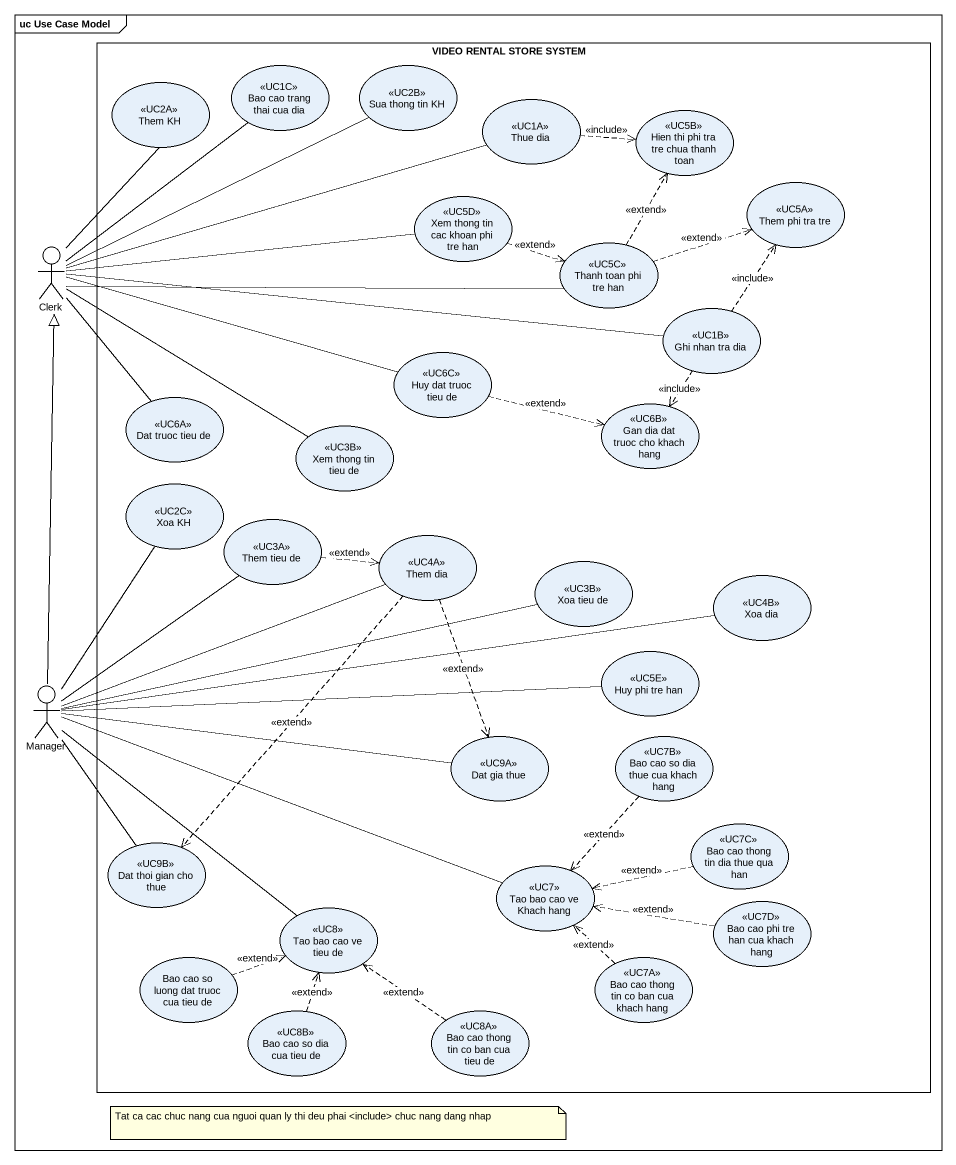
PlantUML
@startuml
mainframe uc Use Case Model
rectangle "VIDEO RENTAL STORE SYSTEM" as VIDEO_RENTAL_STORE_SYSTEM {
  usecase "Them KH" as Them_KH <<UC2A>>
  usecase "Bao cao trang thai cua dia" as Bao_cao_trang_thai_cua_dia <<UC1C>>
  usecase "Sua thong tin KH" as Sua_thong_tin_KH <<UC2B>>
  usecase "Thue dia" as Thue_dia <<UC1A>>
  usecase "Hien thi phi tra tre chua thanh toan" as Hien_thi_phi_tra_tre_chua <<UC5B>>
  usecase "Them phi tra tre" as Them_phi_tra_tre <<UC5A>>
  usecase "Xem thong tin cac khoan phi tre han" as Xem_thong_tin_cac_khoan_phi <<UC5D>>
  usecase "Thanh toan phi tre han" as Thanh_toan_phi_tre_han <<UC5C>>
  usecase "Ghi nhan tra dia" as Ghi_nhan_tra_dia <<UC1B>>
  usecase "Huy dat truoc tieu de" as Huy_dat_truoc_tieu_de <<UC6C>>
  usecase "Dat truoc tieu de" as Dat_truoc_tieu_de <<UC6A>>
  usecase "Xem thong tin tieu de" as Xem_thong_tin_tieu_de <<UC3B>>
  usecase "Gan dia dat truoc cho khach hang" as Gan_dia_dat_truoc_cho_khach <<UC6B>>
  usecase "Xoa KH" as Xoa_KH <<UC2C>>
  usecase "Them tieu de" as Them_tieu_de <<UC3A>>
  usecase "Them dia" as Them_dia <<UC4A>>
  usecase "Xoa tieu de" as Xoa_tieu_de <<UC3B>>
  usecase "Xoa dia" as Xoa_dia <<UC4B>>
  usecase "Huy phi tre han" as Huy_phi_tre_han <<UC5E>>
  usecase "Dat gia thue" as Dat_gia_thue <<UC9A>>
  usecase "Bao cao so dia thue cua khach hang" as Bao_cao_so_dia_thue_cua <<UC7B>>
  usecase "Dat thoi gian cho thue" as Dat_thoi_gian_cho_thue <<UC9B>>
  usecase "Bao cao thong tin dia thue qua han" as Bao_cao_thong_tin_dia_thue <<UC7C>>
  usecase "Tao bao cao ve Khach hang" as Tao_bao_cao_ve_Khach_hang <<UC7>>
  usecase "Bao cao phi tre han cua khach hang" as Bao_cao_phi_tre_han_cua <<UC7D>>
  usecase "Tao bao cao ve tieu de" as Tao_bao_cao_ve_tieu_de <<UC8>>
  usecase "Bao cao so luong dat truoc cua tieu de" as Bao_cao_so_luong_dat_truoc
  usecase "Bao cao thong tin co ban cua khach hang" as Bao_cao_thong_tin_co_ban <<UC7A>>
  usecase "Bao cao so dia cua tieu de" as Bao_cao_so_dia_cua_tieu_de <<UC8B>>
  usecase "Bao cao thong tin co ban cua tieu de" as Bao_cao_thong_tin_co_ban_2 <<UC8A>>
}
actor Clerk
actor Manager
Thue_dia .right.> Hien_thi_phi_tra_tre_chua : <<include>>
Xem_thong_tin_cac_khoan_phi .right.> Thanh_toan_phi_tre_han : <<extend>>
Clerk -up- Them_KH
Clerk -up- Bao_cao_trang_thai_cua_dia
Clerk -right- Sua_thong_tin_KH
Clerk -right- Thue_dia
Clerk -right- Xem_thong_tin_cac_khoan_phi
Clerk -right- Thanh_toan_phi_tre_han
Clerk -right- Ghi_nhan_tra_dia
Clerk -right- Huy_dat_truoc_tieu_de
Clerk -- Dat_truoc_tieu_de
Clerk -right- Xem_thong_tin_tieu_de
Thanh_toan_phi_tre_han .up.> Hien_thi_phi_tra_tre_chua : <<extend>>
Thanh_toan_phi_tre_han .right.> Them_phi_tra_tre : <<extend>>
Ghi_nhan_tra_dia .up.> Them_phi_tra_tre : <<include>>
Ghi_nhan_tra_dia ..> Gan_dia_dat_truoc_cho_khach : <<include>>
Huy_dat_truoc_tieu_de .right.> Gan_dia_dat_truoc_cho_khach : <<extend>>
Them_tieu_de .right.> Them_dia : <<extend>>
Them_dia ..> Dat_gia_thue : <<extend>>
Them_dia ..> Dat_thoi_gian_cho_thue : <<extend>>
Manager -up-|> Clerk
Manager -up- Xoa_KH
Manager -up- Them_tieu_de
Manager -right- Them_dia
Manager -right- Xoa_tieu_de
Manager -right- Xoa_dia
Manager -right- Huy_phi_tre_han
Manager -right- Dat_gia_thue
Manager -- Dat_thoi_gian_cho_thue
Manager -right- Tao_bao_cao_ve_Khach_hang
Manager -- Tao_bao_cao_ve_tieu_de
Bao_cao_so_dia_thue_cua ..> Tao_bao_cao_ve_Khach_hang : <<extend>>
Bao_cao_thong_tin_dia_thue .left.> Tao_bao_cao_ve_Khach_hang : <<extend>>
Bao_cao_phi_tre_han_cua .left.> Tao_bao_cao_ve_Khach_hang : <<extend>>
Bao_cao_so_luong_dat_truoc .right.> Tao_bao_cao_ve_tieu_de : <<extend>>
Bao_cao_thong_tin_co_ban .up.> Tao_bao_cao_ve_Khach_hang : <<extend>>
Bao_cao_so_dia_cua_tieu_de .up.> Tao_bao_cao_ve_tieu_de : <<extend>>
Bao_cao_thong_tin_co_ban_2 .up.> Tao_bao_cao_ve_tieu_de : <<extend>>
note as N1
  Tat ca cac chuc nang cua nguoi quan ly thi deu phai <include> chuc nang dang nhap
end note
@enduml
